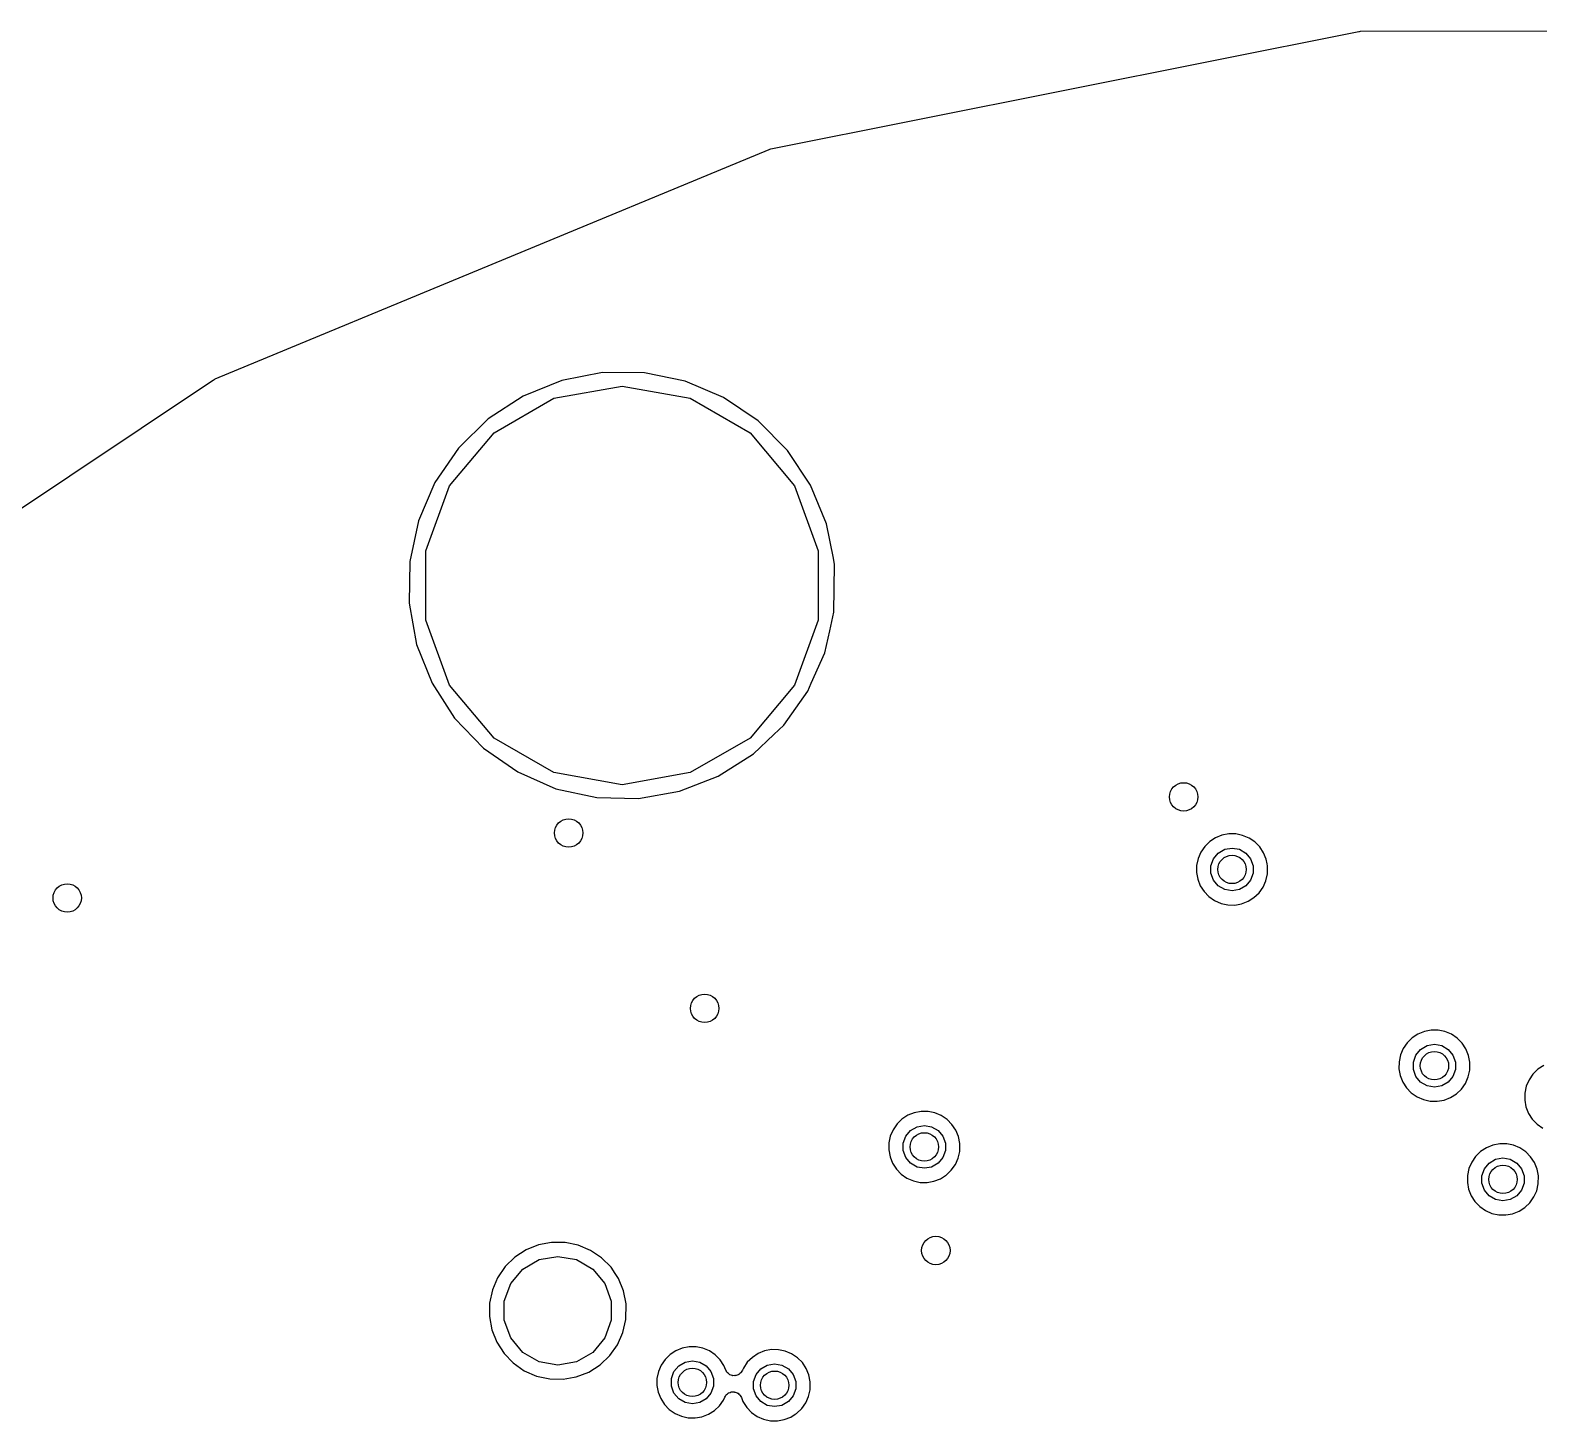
# Model space of a CAD drawing. Extents: x 83.8 to 170.2, y -169.8 to -83.8.
# Drawn here: x 103.97 to 125.22, y -103.39 to -83.81 of the extents above; entities that cross this region are included whole.
import ezdxf

# ---------------------------------------------------------------- set-up
doc = ezdxf.new("R2010")
doc.units = 0
doc.header["$MEASUREMENT"] = 0
doc.layers.add('BLACK', color=7, linetype='CONTINUOUS')

msp = doc.modelspace()

# ---------------------------------------------------------------- linework, layer by layer
at = {"layer": 'Black'}
for p, q in [((114.4, -85.4847), (122.679, -83.8304)), ((122.679, -83.8304), (122.691, -83.8301)), ((122.691, -83.8301), (122.703, -83.828)), ((122.703, -83.828), (131.146, -83.8132)), ((106.576, -88.7228), (114.376, -85.4919)), ((114.376, -85.4919), (114.388, -85.4892)), ((114.388, -85.4892), (114.4, -85.4847)), ((101.977, -91.7872), (106.554, -88.7345)), ((106.554, -88.7345), (106.565, -88.7295)), ((106.565, -88.7295), (106.576, -88.7228)), ((111.455, -88.7443), (110.911, -88.9643)), ((112.032, -88.6343), (111.455, -88.7443)), ((112.619, -88.6384), (112.032, -88.6343)), ((113.194, -88.7565), (112.619, -88.6384)), ((113.736, -88.984), (113.194, -88.7565)), ((110.911, -88.9643), (110.42, -89.2858)), ((110.502, -89.4819), (111.345, -88.9949)), ((111.345, -88.9949), (112.305, -88.8257)), ((112.305, -88.8257), (113.264, -88.9949)), ((113.264, -88.9949), (114.108, -89.4819)), ((114.222, -89.3123), (113.736, -88.984)), ((110.42, -89.2858), (110, -89.6966)), ((114.636, -89.729), (114.222, -89.3123)), ((109.876, -90.2281), (110.502, -89.4819)), ((114.108, -89.4819), (114.734, -90.2281)), ((110, -89.6966), (109.668, -90.1811)), ((114.961, -90.218), (114.636, -89.729)), ((109.668, -90.1811), (109.437, -90.7207)), ((109.543, -91.1434), (109.876, -90.2281)), ((114.734, -90.2281), (115.067, -91.1434)), ((115.185, -90.7609), (114.961, -90.218)), ((109.437, -90.7207), (109.315, -91.295)), ((115.281, -91.248), (115.185, -90.7609)), ((109.315, -91.295), (109.307, -91.8821)), ((109.543, -92.1174), (109.543, -91.1434)), ((115.067, -91.1434), (115.067, -92.1174)), ((115.299, -91.3359), (115.281, -91.248)), ((115.289, -92.0083), (115.299, -91.3359)), ((109.307, -91.8821), (109.413, -92.4597)), ((109.876, -93.0327), (109.543, -92.1174)), ((115.067, -92.1174), (114.734, -93.0327)), ((115.23, -92.2697), (115.289, -92.0083)), ((115.159, -92.58), (115.23, -92.2697)), ((109.413, -92.4597), (109.629, -93.0056)), ((114.969, -93.0081), (115.159, -92.58)), ((109.629, -93.0056), (109.947, -93.4991)), ((110.502, -93.7789), (109.876, -93.0327)), ((114.734, -93.0327), (114.108, -93.7789)), ((114.921, -93.1164), (114.969, -93.0081)), ((114.969, -93.0081), (114.969, -93.0081)), ((114.582, -93.5962), (114.921, -93.1164)), ((109.947, -93.4991), (110.355, -93.9215)), ((114.442, -93.7298), (114.582, -93.5962)), ((111.345, -94.2659), (110.502, -93.7789)), ((114.108, -93.7789), (113.264, -94.2659)), ((114.157, -94.0011), (114.442, -93.7298)), ((114.442, -93.7298), (114.442, -93.7298)), ((110.355, -93.9215), (110.837, -94.2566)), ((113.661, -94.3157), (114.157, -94.0011)), ((110.837, -94.2566), (111.375, -94.4916)), ((112.305, -94.4351), (111.345, -94.2659)), ((113.264, -94.2659), (112.305, -94.4351)), ((113.114, -94.5281), (113.661, -94.3157)), ((111.375, -94.4916), (111.949, -94.6177)), ((112.536, -94.63), (113.114, -94.5281)), ((111.949, -94.6177), (112.536, -94.63)), ((120.753, -95.1464), (120.662, -95.1831)), ((120.849, -95.128), (120.753, -95.1464)), ((120.948, -95.1287), (120.849, -95.128)), ((121.044, -95.1484), (120.948, -95.1287)), ((121.134, -95.1864), (121.044, -95.1484)), ((120.455, -95.3863), (120.416, -95.4764)), ((120.51, -95.3054), (120.455, -95.3863)), ((120.58, -95.2368), (120.51, -95.3054)), ((120.662, -95.1831), (120.58, -95.2368)), ((120.701, -95.3977), (120.792, -95.3454)), ((120.792, -95.3454), (120.895, -95.3272)), ((120.895, -95.3272), (120.998, -95.3454)), ((120.998, -95.3454), (121.089, -95.3977)), ((121.215, -95.2412), (121.134, -95.1864)), ((121.284, -95.3108), (121.215, -95.2412)), ((121.339, -95.3925), (121.284, -95.3108)), ((120.396, -95.5724), (120.394, -95.6704)), ((120.416, -95.4764), (120.396, -95.5724)), ((120.598, -95.5761), (120.634, -95.4778)), ((120.598, -95.6807), (120.598, -95.5761)), ((120.634, -95.4778), (120.701, -95.3977)), ((121.089, -95.3977), (121.156, -95.4778)), ((121.156, -95.4778), (121.192, -95.5761)), ((121.192, -95.5761), (121.192, -95.6807)), ((121.376, -95.4831), (121.339, -95.3925)), ((121.389, -95.5483), (121.376, -95.4831)), ((121.395, -95.5785), (121.389, -95.5483)), ((121.389, -95.5483), (121.389, -95.5483)), ((121.393, -95.6922), (121.395, -95.5785)), ((120.394, -95.6704), (120.412, -95.7669)), ((120.412, -95.7669), (120.448, -95.858)), ((120.634, -95.7789), (120.598, -95.6807)), ((120.701, -95.8591), (120.634, -95.7789)), ((121.156, -95.7789), (121.089, -95.8591)), ((121.192, -95.6807), (121.156, -95.7789)), ((121.332, -95.8765), (121.372, -95.787)), ((121.372, -95.787), (121.393, -95.6922)), ((120.448, -95.858), (120.501, -95.9404)), ((120.501, -95.9404), (120.569, -96.011)), ((120.569, -96.011), (120.65, -96.0669)), ((120.792, -95.9113), (120.701, -95.8591)), ((120.895, -95.9295), (120.792, -95.9113)), ((120.998, -95.9113), (120.895, -95.9295)), ((121.089, -95.8591), (120.998, -95.9113)), ((121.122, -96.0768), (121.204, -96.0243)), ((121.204, -96.0243), (121.275, -95.9567)), ((121.275, -95.9567), (121.332, -95.8765)), ((120.65, -96.0669), (120.74, -96.1062)), ((120.74, -96.1062), (120.836, -96.1273)), ((120.836, -96.1273), (120.934, -96.1293)), ((120.934, -96.1293), (121.03, -96.1123)), ((121.03, -96.1123), (121.122, -96.0768)), ((123.603, -97.9099), (123.512, -97.9466)), ((123.699, -97.8915), (123.603, -97.9099)), ((123.797, -97.8922), (123.699, -97.8915)), ((123.893, -97.9119), (123.797, -97.8922)), ((123.984, -97.9499), (123.893, -97.9119)), ((123.36, -98.0689), (123.305, -98.1498)), ((123.43, -98.0003), (123.36, -98.0689)), ((123.512, -97.9466), (123.43, -98.0003)), ((123.551, -98.1612), (123.642, -98.1089)), ((123.642, -98.1089), (123.745, -98.0907)), ((123.745, -98.0907), (123.848, -98.1089)), ((123.848, -98.1089), (123.938, -98.1612)), ((124.065, -98.0048), (123.984, -97.9499)), ((124.134, -98.0743), (124.065, -98.0048)), ((124.189, -98.156), (124.134, -98.0743)), ((123.246, -98.3359), (123.244, -98.4339)), ((123.266, -98.24), (123.246, -98.3359)), ((123.305, -98.1498), (123.266, -98.24)), ((123.448, -98.3396), (123.484, -98.2413)), ((123.448, -98.4442), (123.448, -98.3396)), ((123.484, -98.2413), (123.551, -98.1612)), ((123.938, -98.1612), (124.006, -98.2413)), ((124.006, -98.2413), (124.041, -98.3396)), ((124.041, -98.3396), (124.041, -98.4442)), ((124.226, -98.2467), (124.189, -98.156)), ((124.245, -98.342), (124.226, -98.2467)), ((124.243, -98.4557), (124.245, -98.342)), ((123.244, -98.4339), (123.262, -98.5304)), ((123.262, -98.5304), (123.298, -98.6215)), ((123.484, -98.5425), (123.448, -98.4442)), ((123.551, -98.6226), (123.484, -98.5425)), ((124.006, -98.5425), (123.938, -98.6226)), ((124.041, -98.4442), (124.006, -98.5425)), ((124.182, -98.6401), (124.222, -98.5505)), ((124.222, -98.5505), (124.243, -98.4557)), ((125.132, -98.5099), (125.077, -98.5908)), ((125.202, -98.4413), (125.132, -98.5099)), ((125.284, -98.3876), (125.202, -98.4413)), ((123.298, -98.6215), (123.351, -98.704)), ((123.351, -98.704), (123.419, -98.7745)), ((123.419, -98.7745), (123.5, -98.8305)), ((123.642, -98.6749), (123.551, -98.6226)), ((123.745, -98.693), (123.642, -98.6749)), ((123.848, -98.6749), (123.745, -98.693)), ((123.938, -98.6226), (123.848, -98.6749)), ((124.054, -98.7878), (124.125, -98.7202)), ((124.125, -98.7202), (124.182, -98.6401)), ((125.018, -98.7769), (125.016, -98.8749)), ((125.038, -98.6809), (125.018, -98.7769)), ((125.077, -98.5908), (125.038, -98.6809)), ((123.5, -98.8305), (123.59, -98.8697)), ((123.59, -98.8697), (123.685, -98.8908)), ((123.685, -98.8908), (123.783, -98.8928)), ((123.783, -98.8928), (123.88, -98.8758)), ((123.88, -98.8758), (123.971, -98.8403)), ((123.971, -98.8403), (124.054, -98.7878)), ((125.016, -98.8749), (125.034, -98.9713)), ((125.034, -98.9713), (125.07, -99.0625)), ((116.247, -99.1433), (116.177, -99.2119)), ((116.329, -99.0896), (116.247, -99.1433)), ((116.42, -99.0529), (116.329, -99.0896)), ((116.516, -99.0345), (116.42, -99.0529)), ((116.614, -99.0352), (116.516, -99.0345)), ((116.71, -99.0549), (116.614, -99.0352)), ((116.801, -99.0929), (116.71, -99.0549)), ((116.882, -99.1478), (116.801, -99.0929)), ((116.951, -99.2173), (116.882, -99.1478)), ((125.07, -99.0625), (125.123, -99.1449)), ((125.123, -99.1449), (125.191, -99.2155)), ((116.083, -99.383), (116.062, -99.4789)), ((116.121, -99.2928), (116.083, -99.383)), ((116.177, -99.2119), (116.121, -99.2928)), ((116.265, -99.4826), (116.301, -99.3843)), ((116.301, -99.3843), (116.368, -99.3042)), ((116.368, -99.3042), (116.459, -99.2519)), ((116.459, -99.2519), (116.562, -99.2337)), ((116.562, -99.2337), (116.665, -99.2519)), ((116.665, -99.2519), (116.755, -99.3042)), ((116.755, -99.3042), (116.823, -99.3843)), ((116.823, -99.3843), (116.858, -99.4826)), ((117.005, -99.299), (116.951, -99.2173)), ((117.043, -99.3897), (117.005, -99.299)), ((117.062, -99.485), (117.043, -99.3897)), ((125.191, -99.2155), (125.272, -99.2714)), ((116.062, -99.4789), (116.061, -99.5769)), ((116.061, -99.5769), (116.079, -99.6734)), ((116.265, -99.5872), (116.265, -99.4826)), ((116.301, -99.6855), (116.265, -99.5872)), ((116.858, -99.5872), (116.823, -99.6855)), ((116.858, -99.4826), (116.858, -99.5872)), ((117.039, -99.6935), (117.06, -99.5987)), ((117.06, -99.5987), (117.062, -99.485)), ((124.395, -99.6005), (124.325, -99.6691)), ((124.477, -99.5468), (124.395, -99.6005)), ((124.568, -99.5101), (124.477, -99.5468)), ((124.665, -99.4917), (124.568, -99.5101)), ((124.763, -99.4924), (124.665, -99.4917)), ((124.859, -99.5121), (124.763, -99.4924)), ((124.949, -99.5501), (124.859, -99.5121)), ((125.03, -99.605), (124.949, -99.5501)), ((125.099, -99.6745), (125.03, -99.605)), ((116.079, -99.6734), (116.115, -99.7645)), ((116.115, -99.7645), (116.168, -99.847)), ((116.168, -99.847), (116.236, -99.9175)), ((116.368, -99.7656), (116.301, -99.6855)), ((116.459, -99.8179), (116.368, -99.7656)), ((116.562, -99.836), (116.459, -99.8179)), ((116.665, -99.8179), (116.562, -99.836)), ((116.755, -99.7656), (116.665, -99.8179)), ((116.823, -99.6855), (116.755, -99.7656)), ((116.942, -99.8632), (116.999, -99.783)), ((116.999, -99.783), (117.039, -99.6935)), ((124.231, -99.8402), (124.211, -99.9361)), ((124.27, -99.75), (124.231, -99.8402)), ((124.325, -99.6691), (124.27, -99.75)), ((124.414, -99.9398), (124.449, -99.8415)), ((124.449, -99.8415), (124.517, -99.7614)), ((124.517, -99.7614), (124.607, -99.7091)), ((124.607, -99.7091), (124.71, -99.6909)), ((124.71, -99.6909), (124.813, -99.7091)), ((124.813, -99.7091), (124.904, -99.7614)), ((124.904, -99.7614), (124.971, -99.8415)), ((124.971, -99.8415), (125.007, -99.9398)), ((125.154, -99.7562), (125.099, -99.6745)), ((125.191, -99.8469), (125.154, -99.7562)), ((125.21, -99.9422), (125.191, -99.8469)), ((116.236, -99.9175), (116.317, -99.9735)), ((116.317, -99.9735), (116.407, -100.013)), ((116.407, -100.013), (116.502, -100.034)), ((116.502, -100.034), (116.6, -100.036)), ((116.6, -100.036), (116.697, -100.019)), ((116.697, -100.019), (116.788, -99.9833)), ((116.788, -99.9833), (116.86, -99.9376)), ((116.86, -99.9376), (116.871, -99.9308)), ((116.871, -99.9308), (116.942, -99.8632)), ((124.211, -99.9361), (124.209, -100.034)), ((124.209, -100.034), (124.227, -100.131)), ((124.414, -100.044), (124.414, -99.9398)), ((124.449, -100.143), (124.414, -100.044)), ((125.007, -100.044), (124.971, -100.143)), ((125.007, -99.9398), (125.007, -100.044)), ((125.187, -100.151), (125.208, -100.056)), ((125.208, -100.056), (125.21, -99.9422)), ((124.227, -100.131), (124.263, -100.222)), ((124.263, -100.222), (124.316, -100.304)), ((124.517, -100.223), (124.449, -100.143)), ((124.607, -100.275), (124.517, -100.223)), ((124.904, -100.223), (124.813, -100.275)), ((124.971, -100.143), (124.904, -100.223)), ((125.09, -100.32), (125.147, -100.24)), ((125.147, -100.24), (125.187, -100.151)), ((124.316, -100.304), (124.384, -100.375)), ((124.384, -100.375), (124.465, -100.431)), ((124.465, -100.431), (124.555, -100.47)), ((124.555, -100.47), (124.651, -100.491)), ((124.71, -100.293), (124.607, -100.275)), ((124.813, -100.275), (124.71, -100.293)), ((124.749, -100.493), (124.845, -100.476)), ((124.845, -100.476), (124.937, -100.441)), ((124.937, -100.441), (125.019, -100.388)), ((125.019, -100.388), (125.023, -100.385)), ((125.023, -100.385), (125.09, -100.32)), ((125.023, -100.385), (125.023, -100.385)), ((125.023, -100.385), (125.023, -100.385)), ((124.651, -100.491), (124.749, -100.493)), ((111.313, -100.879), (111.128, -100.914)), ((111.502, -100.88), (111.313, -100.879)), ((111.686, -100.918), (111.502, -100.88)), ((110.795, -101.088), (110.66, -101.22)), ((110.953, -100.985), (110.795, -101.088)), ((110.909, -101.255), (111.139, -101.122)), ((111.128, -100.914), (110.953, -100.985)), ((111.139, -101.122), (111.4, -101.076)), ((111.4, -101.076), (111.662, -101.122)), ((111.662, -101.122), (111.892, -101.255)), ((111.86, -100.991), (111.686, -100.918)), ((112.017, -101.096), (111.86, -100.991)), ((112.15, -101.23), (112.017, -101.096)), ((110.66, -101.22), (110.553, -101.376)), ((110.738, -101.459), (110.909, -101.255)), ((111.892, -101.255), (112.063, -101.459)), ((112.206, -101.315), (112.15, -101.23)), ((112.254, -101.387), (112.206, -101.315)), ((112.206, -101.315), (112.206, -101.315)), ((110.553, -101.376), (110.479, -101.549)), ((110.647, -101.708), (110.738, -101.459)), ((112.063, -101.459), (112.154, -101.708)), ((112.326, -101.562), (112.254, -101.387)), ((110.44, -101.733), (110.437, -101.922)), ((110.479, -101.549), (110.44, -101.733)), ((110.647, -101.974), (110.647, -101.708)), ((112.154, -101.708), (112.154, -101.974)), ((112.362, -101.746), (112.326, -101.562)), ((112.359, -101.963), (112.362, -101.746)), ((110.437, -101.922), (110.471, -102.108)), ((112.318, -102.146), (112.359, -101.963)), ((110.471, -102.108), (110.541, -102.283)), ((110.738, -102.224), (110.647, -101.974)), ((112.154, -101.974), (112.063, -102.224)), ((112.241, -102.319), (112.318, -102.146)), ((110.541, -102.283), (110.643, -102.442)), ((110.909, -102.427), (110.738, -102.224)), ((112.063, -102.224), (111.892, -102.427)), ((112.132, -102.473), (112.241, -102.319)), ((113.154, -102.368), (113.063, -102.404)), ((113.251, -102.349), (113.154, -102.368)), ((113.349, -102.35), (113.251, -102.349)), ((113.445, -102.37), (113.349, -102.35)), ((113.535, -102.408), (113.445, -102.37)), ((114.409, -102.389), (114.313, -102.408)), ((114.507, -102.39), (114.409, -102.389)), ((114.603, -102.41), (114.507, -102.39)), ((110.643, -102.442), (110.774, -102.577)), ((110.774, -102.577), (110.929, -102.685)), ((111.139, -102.56), (110.909, -102.427)), ((111.4, -102.606), (111.139, -102.56)), ((111.662, -102.56), (111.4, -102.606)), ((111.892, -102.427), (111.662, -102.56)), ((111.836, -102.704), (111.996, -102.603)), ((111.996, -102.603), (112.132, -102.473)), ((112.856, -102.608), (112.817, -102.698)), ((112.911, -102.527), (112.856, -102.608)), ((112.981, -102.458), (112.911, -102.527)), ((113.063, -102.404), (112.981, -102.458)), ((113.103, -102.619), (113.193, -102.567)), ((113.193, -102.567), (113.296, -102.548)), ((113.296, -102.548), (113.399, -102.567)), ((113.399, -102.567), (113.49, -102.619)), ((113.616, -102.462), (113.535, -102.408)), ((113.685, -102.532), (113.616, -102.462)), ((113.74, -102.614), (113.685, -102.532)), ((114.069, -102.567), (114.014, -102.648)), ((114.14, -102.498), (114.069, -102.567)), ((114.222, -102.445), (114.14, -102.498)), ((114.313, -102.408), (114.222, -102.445)), ((114.261, -102.659), (114.351, -102.607)), ((114.351, -102.607), (114.454, -102.589)), ((114.454, -102.589), (114.557, -102.607)), ((114.557, -102.607), (114.648, -102.659)), ((114.693, -102.448), (114.603, -102.41)), ((114.775, -102.503), (114.693, -102.448)), ((114.844, -102.572), (114.775, -102.503)), ((114.898, -102.654), (114.844, -102.572)), ((110.929, -102.685), (111.102, -102.761)), ((111.102, -102.761), (111.286, -102.801)), ((111.286, -102.801), (111.475, -102.805)), ((111.475, -102.805), (111.632, -102.777)), ((111.632, -102.777), (111.66, -102.772)), ((111.66, -102.772), (111.836, -102.704)), ((112.797, -102.794), (112.795, -102.892)), ((112.817, -102.698), (112.797, -102.794)), ((113, -102.797), (113.035, -102.699)), ((113, -102.902), (113, -102.797)), ((113.035, -102.699), (113.103, -102.619)), ((113.49, -102.619), (113.557, -102.699)), ((113.557, -102.699), (113.593, -102.797)), ((113.593, -102.797), (113.593, -102.902)), ((113.766, -102.678), (113.74, -102.614)), ((113.775, -102.691), (113.766, -102.678)), ((113.782, -102.706), (113.775, -102.691)), ((113.787, -102.71), (113.782, -102.706)), ((113.79, -102.715), (113.787, -102.71)), ((113.803, -102.725), (113.79, -102.715)), ((113.814, -102.736), (113.803, -102.725)), ((113.82, -102.738), (113.814, -102.736)), ((113.825, -102.742), (113.82, -102.738)), ((113.84, -102.747), (113.825, -102.742)), ((113.855, -102.753), (113.84, -102.747)), ((113.861, -102.754), (113.855, -102.753)), ((113.867, -102.756), (113.861, -102.754)), ((113.883, -102.755), (113.867, -102.756)), ((113.899, -102.756), (113.883, -102.755)), ((113.905, -102.754), (113.899, -102.756)), ((113.911, -102.754), (113.905, -102.754)), ((113.926, -102.748), (113.911, -102.754)), ((113.941, -102.743), (113.926, -102.748)), ((113.946, -102.739), (113.941, -102.743)), ((113.952, -102.737), (113.946, -102.739)), ((113.963, -102.726), (113.952, -102.737)), ((113.976, -102.717), (113.963, -102.726)), ((113.98, -102.711), (113.976, -102.717)), ((113.984, -102.707), (113.98, -102.711)), ((113.992, -102.693), (113.984, -102.707)), ((114, -102.68), (113.992, -102.693)), ((114.014, -102.648), (114, -102.68)), ((114.158, -102.838), (114.194, -102.739)), ((114.194, -102.739), (114.261, -102.659)), ((114.648, -102.659), (114.715, -102.739)), ((114.715, -102.739), (114.751, -102.838)), ((114.935, -102.745), (114.898, -102.654)), ((114.954, -102.84), (114.935, -102.745)), ((112.795, -102.892), (112.813, -102.988)), ((112.813, -102.988), (112.849, -103.079)), ((113.035, -103), (113, -102.902)), ((113.103, -103.08), (113.035, -103)), ((113.557, -103), (113.49, -103.08)), ((113.593, -102.902), (113.557, -103)), ((113.76, -103.044), (113.767, -103.03)), ((113.767, -103.03), (113.772, -103.026)), ((113.772, -103.026), (113.776, -103.021)), ((113.776, -103.021), (113.788, -103.012)), ((113.788, -103.012), (113.8, -103.001)), ((113.8, -103.001), (113.806, -102.999)), ((113.806, -102.999), (113.811, -102.995)), ((113.811, -102.995), (113.827, -102.991)), ((113.827, -102.991), (113.841, -102.985)), ((113.841, -102.985), (113.848, -102.985)), ((113.848, -102.985), (113.854, -102.983)), ((113.854, -102.983), (113.87, -102.984)), ((113.87, -102.984), (113.885, -102.984)), ((113.885, -102.984), (113.891, -102.986)), ((113.891, -102.986), (113.898, -102.986)), ((113.898, -102.986), (113.912, -102.993)), ((113.912, -102.993), (113.927, -102.998)), ((113.927, -102.998), (113.932, -103.001)), ((113.932, -103.001), (113.938, -103.004)), ((113.938, -103.004), (113.949, -103.015)), ((113.949, -103.015), (113.962, -103.025)), ((113.962, -103.025), (113.965, -103.03)), ((113.965, -103.03), (113.97, -103.035)), ((113.97, -103.035), (113.977, -103.049)), ((114.158, -102.942), (114.158, -102.838)), ((114.194, -103.04), (114.158, -102.942)), ((114.751, -102.942), (114.715, -103.04)), ((114.751, -102.838), (114.751, -102.942)), ((114.931, -103.048), (114.953, -102.954)), ((114.953, -102.954), (114.954, -102.84)), ((112.849, -103.079), (112.902, -103.162)), ((112.902, -103.162), (112.971, -103.232)), ((112.971, -103.232), (113.051, -103.288)), ((113.193, -103.133), (113.103, -103.08)), ((113.296, -103.151), (113.193, -103.133)), ((113.399, -103.133), (113.296, -103.151)), ((113.49, -103.08), (113.399, -103.133)), ((113.523, -103.298), (113.605, -103.246)), ((113.605, -103.246), (113.676, -103.178)), ((113.676, -103.178), (113.733, -103.098)), ((113.733, -103.098), (113.751, -103.058)), ((113.751, -103.058), (113.76, -103.044)), ((113.977, -103.049), (113.985, -103.063)), ((113.985, -103.063), (114.008, -103.119)), ((114.008, -103.119), (114.061, -103.202)), ((114.061, -103.202), (114.129, -103.272)), ((114.261, -103.12), (114.194, -103.04)), ((114.351, -103.173), (114.261, -103.12)), ((114.454, -103.191), (114.351, -103.173)), ((114.557, -103.173), (114.454, -103.191)), ((114.648, -103.12), (114.557, -103.173)), ((114.715, -103.04), (114.648, -103.12)), ((114.764, -103.286), (114.835, -103.218)), ((114.835, -103.218), (114.891, -103.138)), ((114.891, -103.138), (114.931, -103.048)), ((113.051, -103.288), (113.141, -103.327)), ((113.141, -103.327), (113.237, -103.349)), ((113.237, -103.349), (113.335, -103.351)), ((113.335, -103.351), (113.431, -103.334)), ((113.431, -103.334), (113.523, -103.298)), ((114.129, -103.272), (114.209, -103.328)), ((114.209, -103.328), (114.299, -103.368)), ((114.299, -103.368), (114.395, -103.389)), ((114.395, -103.389), (114.493, -103.391)), ((114.493, -103.391), (114.589, -103.374)), ((114.589, -103.374), (114.681, -103.338)), ((114.681, -103.338), (114.745, -103.297)), ((114.745, -103.297), (114.764, -103.286)), ((114.745, -103.297), (114.745, -103.297))]:
    msp.add_line(p, q, dxfattribs=at)
for centre in [(120.214, -94.6073), (111.553, -95.1153), (120.895, -95.6284), (104.492, -96.0297), (113.468, -97.5842), (123.745, -98.3919), (116.562, -99.5349), (124.71, -99.9921), (116.724, -100.993), (113.296, -102.85), (114.454, -102.89)]:
    msp.add_circle(centre, 0.2, dxfattribs=at)

doc.saveas('drawing.dxf')
